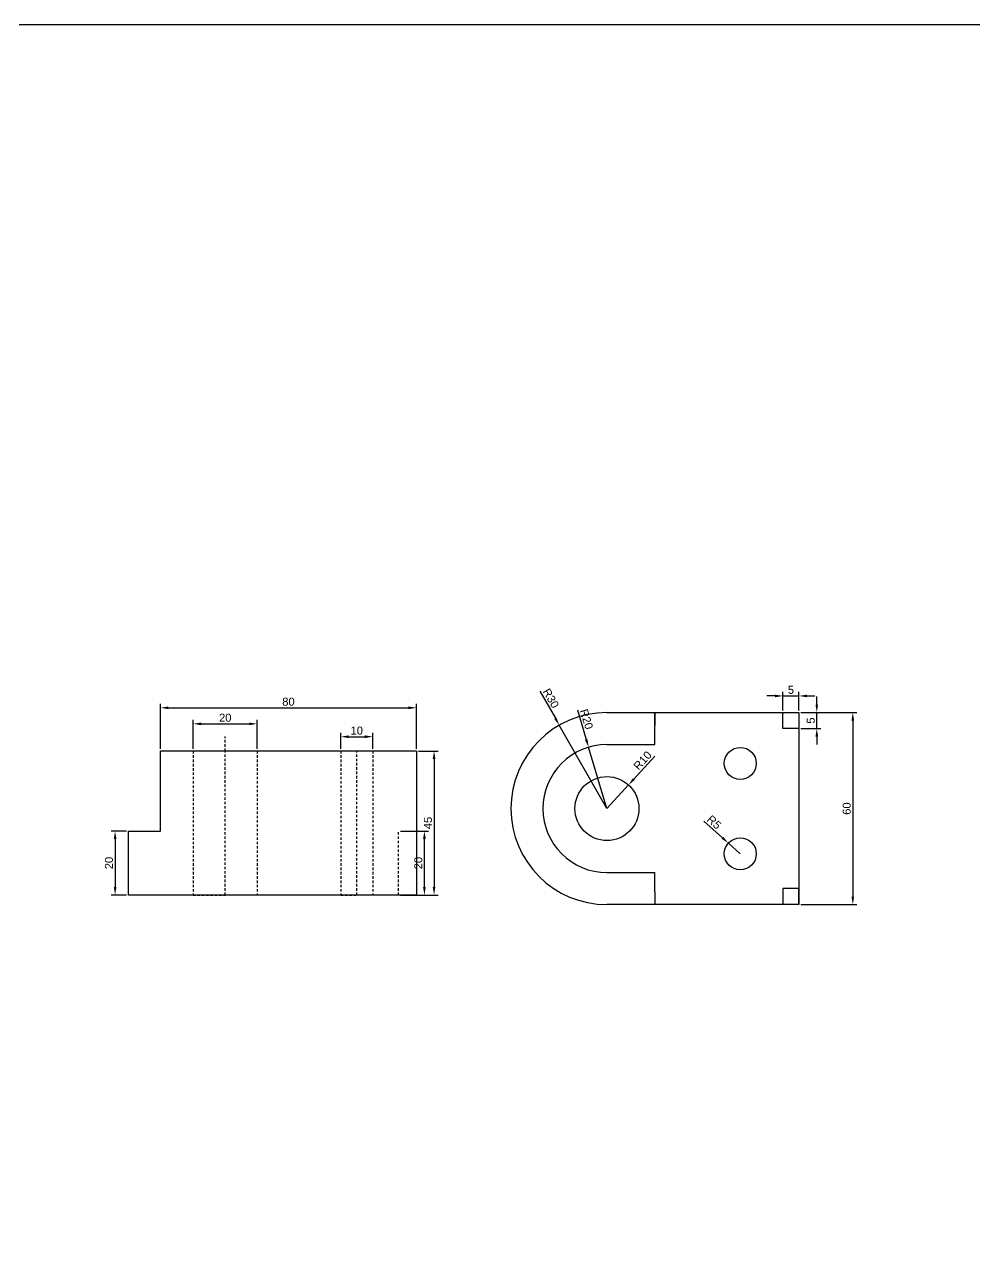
# Model space of a CAD drawing. Header units: millimetres. Extents: x 3767 to 9480, y 1414 to 2179.
# Drawn here: x 7679.2 to 7976.1, y 1796.7 to 2179.1 of the extents above; entities that cross this region are included whole.
import ezdxf

# ---------------------------------------------------------------- set-up
doc = ezdxf.new("R2010")
doc.units = ezdxf.units.MM
doc.linetypes.add('JIS_02_0.7', pattern=[1.35, 0.75, -0.6])
doc.layers.add('COTAS', color=80, linetype='Continuous')
doc.styles.get("Standard").update_dxf_attribs({"font": 'arial.ttf'})
doc.dimstyles.new('ISO-25', dxfattribs={"dimtxt": 2.5, "dimasz": 2.5, "dimexe": 1.25, "dimexo": 0.625, "dimtad": 1, "dimtxsty": 'Standard', "dimcen": 2.5, "dimadec": 0, "dimazin": 0, "dimtfac": 1, "dimtmove": 0, "dimatfit": 3, "dimfxl": 1, "dimarcsym": 0})

# ---------------------------------------------------------------- blocks, each defined once
blk = doc.blocks.new('*D137')
at = {"layer": 'COTAS', "color": 0, "lineweight": -2, "transparency": 16777216}
for p, q in [((7916.21, 1964.78), (7916.21, 1970.59)), ((7921.21, 1964.78), (7921.21, 1970.59)), ((7913.71, 1969.34), (7911.21, 1969.34)), ((7916.21, 1969.34), (7921.21, 1969.34)), ((7923.71, 1969.34), (7926.21, 1969.34))]:
    blk.add_line(p, q, dxfattribs=at)
for points in [[(7913.71, 1969.76), (7913.71, 1968.93), (7916.21, 1969.34)], [(7923.71, 1969.76), (7923.71, 1968.93), (7921.21, 1969.34)]]:
    blk.add_solid(points, dxfattribs=at)
at = {"layer": 'Defpoints', "color": 0, "lineweight": -2, "transparency": 16777216}
for p in [(7921.21, 1969.34), (7916.21, 1964.15), (7921.21, 1964.15)]:
    blk.add_point(p, dxfattribs=at)
at = {"layer": 'COTAS', "color": 0, "lineweight": -2, "transparency": 16777216, "insert": (7918.71, 1971.24), "char_height": 2.5, "attachment_point": 5}
blk.add_mtext('5', dxfattribs=at)
blk = doc.blocks.new('*D138')
at = {"layer": 'COTAS', "color": 0, "lineweight": -2, "transparency": 16777216}
for p, q in [((7926.8, 1966.65), (7926.8, 1969.15)), ((7921.84, 1964.15), (7928.05, 1964.15)), ((7926.8, 1959.15), (7926.8, 1964.15)), ((7921.84, 1959.15), (7928.05, 1959.15)), ((7926.8, 1956.65), (7926.8, 1954.15))]:
    blk.add_line(p, q, dxfattribs=at)
for points in [[(7926.38, 1966.65), (7927.21, 1966.65), (7926.8, 1964.15)], [(7926.38, 1956.65), (7927.21, 1956.65), (7926.8, 1959.15)]]:
    blk.add_solid(points, dxfattribs=at)
at = {"layer": 'Defpoints', "color": 0, "lineweight": -2, "transparency": 16777216}
for p in [(7921.21, 1964.15), (7926.8, 1964.15), (7921.21, 1959.15)]:
    blk.add_point(p, dxfattribs=at)
at = {"layer": 'COTAS', "color": 0, "lineweight": -2, "transparency": 16777216, "insert": (7924.9, 1961.65), "char_height": 2.5, "attachment_point": 5, "rotation": 90}
blk.add_mtext('5', dxfattribs=at)
blk = doc.blocks.new('*D139')
at = {"layer": 'COTAS', "color": 0, "lineweight": -2, "transparency": 16777216}
for p, q in [((7921.84, 1964.15), (7939.3, 1964.15)), ((7938.05, 1961.65), (7938.05, 1906.65)), ((7921.84, 1904.15), (7939.3, 1904.15))]:
    blk.add_line(p, q, dxfattribs=at)
for points in [[(7937.63, 1961.65), (7938.47, 1961.65), (7938.05, 1964.15)], [(7937.63, 1906.65), (7938.47, 1906.65), (7938.05, 1904.15)]]:
    blk.add_solid(points, dxfattribs=at)
at = {"layer": 'Defpoints', "color": 0, "lineweight": -2, "transparency": 16777216}
for p in [(7921.21, 1964.15), (7921.21, 1904.15), (7938.05, 1904.15)]:
    blk.add_point(p, dxfattribs=at)
at = {"layer": 'COTAS', "color": 0, "lineweight": -2, "transparency": 16777216, "insert": (7936.15, 1934.15), "char_height": 2.5, "attachment_point": 5, "rotation": 90}
blk.add_mtext('60', dxfattribs=at)
blk = doc.blocks.new('*D140')
at = {"layer": 'COTAS', "color": 0, "lineweight": -2, "transparency": 16777216}
for p, q in [((7802.31, 1952.14), (7808.43, 1952.14)), ((7807.18, 1949.64), (7807.18, 1909.64)), ((7802.31, 1907.14), (7808.43, 1907.14))]:
    blk.add_line(p, q, dxfattribs=at)
for points in [[(7806.77, 1949.64), (7807.6, 1949.64), (7807.18, 1952.14)], [(7806.77, 1909.64), (7807.6, 1909.64), (7807.18, 1907.14)]]:
    blk.add_solid(points, dxfattribs=at)
at = {"layer": 'Defpoints', "color": 0, "lineweight": -2, "transparency": 16777216}
for p in [(7801.68, 1952.14), (7801.68, 1907.14), (7807.18, 1907.14)]:
    blk.add_point(p, dxfattribs=at)
at = {"layer": 'COTAS', "color": 0, "lineweight": -2, "transparency": 16777216, "insert": (7805.29, 1929.64), "char_height": 2.5, "attachment_point": 5, "rotation": 90}
blk.add_mtext('45', dxfattribs=at)
blk = doc.blocks.new('*D141')
at = {"layer": 'COTAS', "color": 0, "lineweight": -2, "transparency": 16777216}
for p, q in [((7778.02, 1952.77), (7778.02, 1957.86)), ((7780.52, 1956.61), (7785.52, 1956.61)), ((7788.02, 1952.77), (7788.02, 1957.86))]:
    blk.add_line(p, q, dxfattribs=at)
for points in [[(7780.52, 1957.03), (7780.52, 1956.19), (7778.02, 1956.61)], [(7785.52, 1957.03), (7785.52, 1956.19), (7788.02, 1956.61)]]:
    blk.add_solid(points, dxfattribs=at)
at = {"layer": 'Defpoints', "color": 0, "lineweight": -2, "transparency": 16777216}
for p in [(7788.02, 1956.61), (7778.02, 1952.14), (7788.02, 1952.14)]:
    blk.add_point(p, dxfattribs=at)
at = {"layer": 'COTAS', "color": 0, "lineweight": -2, "transparency": 16777216, "insert": (7783.02, 1958.51), "char_height": 2.5, "attachment_point": 5}
blk.add_mtext('10', dxfattribs=at)
blk = doc.blocks.new('*D142')
at = {"layer": 'COTAS', "color": 0, "lineweight": -2, "transparency": 16777216}
for p, q in [((7731.93, 1952.77), (7731.93, 1961.87)), ((7734.43, 1960.62), (7749.43, 1960.62)), ((7751.93, 1952.77), (7751.93, 1961.87))]:
    blk.add_line(p, q, dxfattribs=at)
for points in [[(7734.43, 1961.04), (7734.43, 1960.21), (7731.93, 1960.62)], [(7749.43, 1961.04), (7749.43, 1960.21), (7751.93, 1960.62)]]:
    blk.add_solid(points, dxfattribs=at)
at = {"layer": 'Defpoints', "color": 0, "lineweight": -2, "transparency": 16777216}
for p in [(7751.93, 1960.62), (7731.93, 1952.14), (7751.93, 1952.14)]:
    blk.add_point(p, dxfattribs=at)
at = {"layer": 'COTAS', "color": 0, "lineweight": -2, "transparency": 16777216, "insert": (7741.93, 1962.53), "char_height": 2.5, "attachment_point": 5}
blk.add_mtext('20', dxfattribs=at)
blk = doc.blocks.new('*D143')
at = {"layer": 'COTAS', "color": 0, "lineweight": -2, "transparency": 16777216}
for p, q in [((7721.68, 1952.77), (7721.68, 1966.89)), ((7801.68, 1952.77), (7801.68, 1966.89)), ((7724.18, 1965.64), (7799.18, 1965.64))]:
    blk.add_line(p, q, dxfattribs=at)
for points in [[(7724.18, 1966.06), (7724.18, 1965.23), (7721.68, 1965.64)], [(7799.18, 1966.06), (7799.18, 1965.23), (7801.68, 1965.64)]]:
    blk.add_solid(points, dxfattribs=at)
at = {"layer": 'Defpoints', "color": 0, "lineweight": -2, "transparency": 16777216}
for p in [(7801.68, 1965.64), (7721.68, 1952.14), (7801.68, 1952.14)]:
    blk.add_point(p, dxfattribs=at)
at = {"layer": 'COTAS', "color": 0, "lineweight": -2, "transparency": 16777216, "insert": (7761.68, 1967.54), "char_height": 2.5, "attachment_point": 5}
blk.add_mtext('80', dxfattribs=at)
blk = doc.blocks.new('*D144')
at = {"layer": 'COTAS', "color": 0, "lineweight": -2, "transparency": 16777216}
for p, q in [((7796.71, 1927.14), (7805.42, 1927.14)), ((7804.17, 1909.64), (7804.17, 1924.64)), ((7796.71, 1907.14), (7805.42, 1907.14))]:
    blk.add_line(p, q, dxfattribs=at)
for points in [[(7803.75, 1924.64), (7804.59, 1924.64), (7804.17, 1927.14)], [(7803.75, 1909.64), (7804.59, 1909.64), (7804.17, 1907.14)]]:
    blk.add_solid(points, dxfattribs=at)
at = {"layer": 'Defpoints', "color": 0, "lineweight": -2, "transparency": 16777216}
for p in [(7796.08, 1927.14), (7804.17, 1927.14), (7796.08, 1907.14)]:
    blk.add_point(p, dxfattribs=at)
at = {"layer": 'COTAS', "color": 0, "lineweight": -2, "transparency": 16777216, "insert": (7802.27, 1917.14), "char_height": 2.5, "attachment_point": 5, "rotation": 90}
blk.add_mtext('20', dxfattribs=at)
blk = doc.blocks.new('*D145')
at = {"layer": 'COTAS', "color": 0, "lineweight": -2, "transparency": 16777216}
for p, q in [((7711.06, 1927.14), (7706.25, 1927.14)), ((7707.5, 1924.64), (7707.5, 1909.64)), ((7711.06, 1907.14), (7706.25, 1907.14))]:
    blk.add_line(p, q, dxfattribs=at)
for points in [[(7707.09, 1924.64), (7707.92, 1924.64), (7707.5, 1927.14)], [(7707.09, 1909.64), (7707.92, 1909.64), (7707.5, 1907.14)]]:
    blk.add_solid(points, dxfattribs=at)
at = {"layer": 'Defpoints', "color": 0, "lineweight": -2, "transparency": 16777216}
for p in [(7711.68, 1927.14), (7707.5, 1907.14), (7711.68, 1907.14)]:
    blk.add_point(p, dxfattribs=at)
at = {"layer": 'COTAS', "color": 0, "lineweight": -2, "transparency": 16777216, "insert": (7705.6, 1917.14), "char_height": 2.5, "attachment_point": 5, "rotation": 90}
blk.add_mtext('20', dxfattribs=at)
blk = doc.blocks.new('*D146')
at = {"layer": 'COTAS', "color": 0, "lineweight": -2, "transparency": 16777216}
for p, q in [((7840.26, 1970.8), (7845.09, 1962.37)), ((7861.21, 1934.15), (7846.33, 1960.2))]:
    blk.add_line(p, q, dxfattribs=at)
blk.add_solid([(7845.45, 1962.57), (7844.72, 1962.16), (7846.33, 1960.2)], dxfattribs=at)
at = {"layer": 'Defpoints', "color": 0, "lineweight": -2, "transparency": 16777216}
for p in [(7846.33, 1960.2), (7861.21, 1934.15)]:
    blk.add_point(p, dxfattribs=at)
at = {"layer": 'COTAS', "color": 0, "lineweight": -2, "transparency": 16777216, "insert": (7843.71, 1968.61), "char_height": 2.5, "attachment_point": 5, "rotation": 299.7537}
blk.add_mtext('R30', dxfattribs=at)
blk = doc.blocks.new('*D147')
at = {"layer": 'COTAS', "color": 0, "lineweight": -2, "transparency": 16777216}
for p, q in [((7851.98, 1965.01), (7854.76, 1955.71)), ((7861.21, 1934.15), (7855.48, 1953.31))]:
    blk.add_line(p, q, dxfattribs=at)
blk.add_solid([(7855.16, 1955.83), (7854.36, 1955.59), (7855.48, 1953.31)], dxfattribs=at)
at = {"layer": 'Defpoints', "color": 0, "lineweight": -2, "transparency": 16777216}
for p in [(7855.48, 1953.31), (7861.21, 1934.15)]:
    blk.add_point(p, dxfattribs=at)
at = {"layer": 'COTAS', "color": 0, "lineweight": -2, "transparency": 16777216, "insert": (7854.83, 1962.1), "char_height": 2.5, "attachment_point": 5, "rotation": 286.6626}
blk.add_mtext('R20', dxfattribs=at)
blk = doc.blocks.new('*D148')
at = {"layer": 'COTAS', "color": 0, "lineweight": -2, "transparency": 16777216}
for p, q in [((7876.19, 1950.56), (7869.64, 1943.39)), ((7861.21, 1934.15), (7867.95, 1941.54))]:
    blk.add_line(p, q, dxfattribs=at)
blk.add_solid([(7869.33, 1943.67), (7869.95, 1943.1), (7867.95, 1941.54)], dxfattribs=at)
at = {"layer": 'Defpoints', "color": 0, "lineweight": -2, "transparency": 16777216}
for p in [(7867.95, 1941.54), (7861.21, 1934.15)]:
    blk.add_point(p, dxfattribs=at)
at = {"layer": 'COTAS', "color": 0, "lineweight": -2, "transparency": 16777216, "insert": (7872.35, 1949.18), "char_height": 2.5, "attachment_point": 5, "rotation": 47.6245}
blk.add_mtext('R10', dxfattribs=at)
blk = doc.blocks.new('*D149')
at = {"layer": 'COTAS', "color": 0, "lineweight": -2, "transparency": 16777216}
for p, q in [((7891.48, 1930.23), (7897.29, 1925.03)), ((7902.88, 1920.03), (7899.15, 1923.36))]:
    blk.add_line(p, q, dxfattribs=at)
blk.add_solid([(7897.57, 1925.34), (7897.01, 1924.72), (7899.15, 1923.36)], dxfattribs=at)
at = {"layer": 'Defpoints', "color": 0, "lineweight": -2, "transparency": 16777216}
for p in [(7899.15, 1923.36), (7902.88, 1920.03)]:
    blk.add_point(p, dxfattribs=at)
at = {"layer": 'COTAS', "color": 0, "lineweight": -2, "transparency": 16777216, "insert": (7894.72, 1929.88), "char_height": 2.5, "attachment_point": 5, "rotation": 318.1896}
blk.add_mtext('R5', dxfattribs=at)

msp = doc.modelspace()

# ---------------------------------------------------------------- linework, layer by layer
at = {"lineweight": -2}
for p, q in [((7861.215, 1964.151), (7921.215, 1964.151)), ((7876.215, 1964.151), (7876.215, 1960.132)), ((7876.215, 1960.132), (7876.215, 1964.151)), ((7916.215, 1959.151), (7916.215, 1964.151)), ((7921.215, 1964.151), (7921.215, 1904.151)), ((7921.215, 1964.151), (7921.215, 1959.151)), ((7876.215, 1954.151), (7876.215, 1960.132)), ((7921.215, 1959.151), (7916.215, 1959.151)), ((7861.215, 1954.151), (7876.215, 1954.151)), ((7861.215, 1914.151), (7876.215, 1914.151)), ((7876.215, 1908.17), (7876.215, 1914.151)), ((7921.215, 1909.151), (7916.215, 1909.151)), ((7916.215, 1909.151), (7916.215, 1904.151)), ((7921.215, 1904.151), (7921.215, 1909.151)), ((7876.215, 1908.17), (7876.215, 1904.151)), ((7921.215, 1904.151), (7861.215, 1904.151))]:
    msp.add_line(p, q, dxfattribs=at)
at = {"linetype": 'JIS_02_0.7'}
for p, q in [((7741.927, 1952.145), (7741.927, 1956.699)), ((7731.927, 1952.145), (7731.927, 1907.145)), ((7741.927, 1907.145), (7741.927, 1952.145)), ((7741.927, 1952.145), (7751.927, 1952.145)), ((7751.927, 1952.145), (7751.927, 1907.145)), ((7778.021, 1952.145), (7778.021, 1907.145)), ((7783.021, 1907.145), (7783.021, 1952.145)), ((7783.021, 1952.145), (7788.021, 1952.145)), ((7788.021, 1952.145), (7788.021, 1907.145)), ((7796.084, 1907.145), (7796.084, 1927.145)), ((7731.927, 1907.145), (7741.927, 1907.145)), ((7778.021, 1907.145), (7783.021, 1907.145))]:
    msp.add_line(p, q, dxfattribs=at)
for p, q in [((7721.683, 1927.145), (7721.683, 1952.145)), ((7721.683, 1952.145), (7801.683, 1952.145)), ((7801.683, 1952.145), (7801.683, 1907.145)), ((7711.683, 1907.145), (7711.683, 1927.145)), ((7711.683, 1927.145), (7721.683, 1927.145)), ((7801.683, 1907.145), (7711.683, 1907.145))]:
    msp.add_line(p, q)
at = {"lineweight": -2}
for centre, radius in [((7902.88, 1948.266), 5), ((7861.215, 1934.151), 10), ((7902.88, 1920.031), 5)]:
    msp.add_circle(centre, radius, dxfattribs=at)
for radius in [30, 20]:
    msp.add_arc((7861.215, 1934.151), radius, 90, 270, dxfattribs=at)
at = {"layer": 'COTAS', "lineweight": -2}
msp.add_lwpolyline([(3766.533, 2179.148), (9479.938, 2179.148), (9479.938, 1414.231), (3766.533, 1414.231)], close=True, dxfattribs=at)

# ---------------------------------------------------------------- dimensions: what is measured, and where the dimension line sits
for center, mpoint, picture, middle in [((7861.215, 1934.151), (7846.327, 1960.196), '*D146', (7843.706, 1968.613)), ((7861.215, 1934.151), (7855.48, 1953.311), '*D147', (7854.833, 1962.103)), ((7861.215, 1934.151), (7867.955, 1941.538), '*D148', (7872.351, 1949.179)), ((7902.88, 1920.031), (7899.154, 1923.364), '*D149', (7894.716, 1929.878))]:
    dim = msp.add_radius_dim(center=center, mpoint=mpoint, dimstyle='ISO-25', dxfattribs=at)
    dim.commit()
    dim.dimension.update_dxf_attribs({"geometry": picture, "text_midpoint": middle})
for base, p1, p2, picture, middle in [((7921.215, 1969.344), (7916.215, 1964.151), (7921.215, 1964.151), '*D137', (7918.715, 1971.24)), ((7801.683, 1965.642), (7721.683, 1952.145), (7801.683, 1952.145), '*D143', (7761.683, 1967.544)), ((7751.927, 1960.624), (7731.927, 1952.145), (7751.927, 1952.145), '*D142', (7741.927, 1962.525)), ((7788.021, 1956.609), (7778.021, 1952.145), (7788.021, 1952.145), '*D141', (7783.021, 1958.51))]:
    dim = msp.add_linear_dim(base=base, p1=p1, p2=p2, dimstyle='ISO-25', dxfattribs=at)
    dim.commit()
    dim.dimension.update_dxf_attribs({"geometry": picture, "text_midpoint": middle})
for base, p1, p2, picture, middle in [((7926.796, 1964.151), (7921.215, 1959.151), (7921.215, 1964.151), '*D138', (7924.9, 1961.651)), ((7938.051, 1904.151), (7921.215, 1964.151), (7921.215, 1904.151), '*D139', (7936.149, 1934.151)), ((7807.185, 1907.145), (7801.683, 1952.145), (7801.683, 1907.145), '*D140', (7805.289, 1929.645)), ((7707.502, 1907.145), (7711.683, 1927.145), (7711.683, 1907.145), '*D145', (7705.601, 1917.145)), ((7804.17, 1927.145), (7796.084, 1907.145), (7796.084, 1927.145), '*D144', (7802.269, 1917.145))]:
    dim = msp.add_linear_dim(base=base, p1=p1, p2=p2, angle=90, dimstyle='ISO-25', dxfattribs=at)
    dim.commit()
    dim.dimension.update_dxf_attribs({"geometry": picture, "text_midpoint": middle})

doc.saveas('drawing.dxf')
